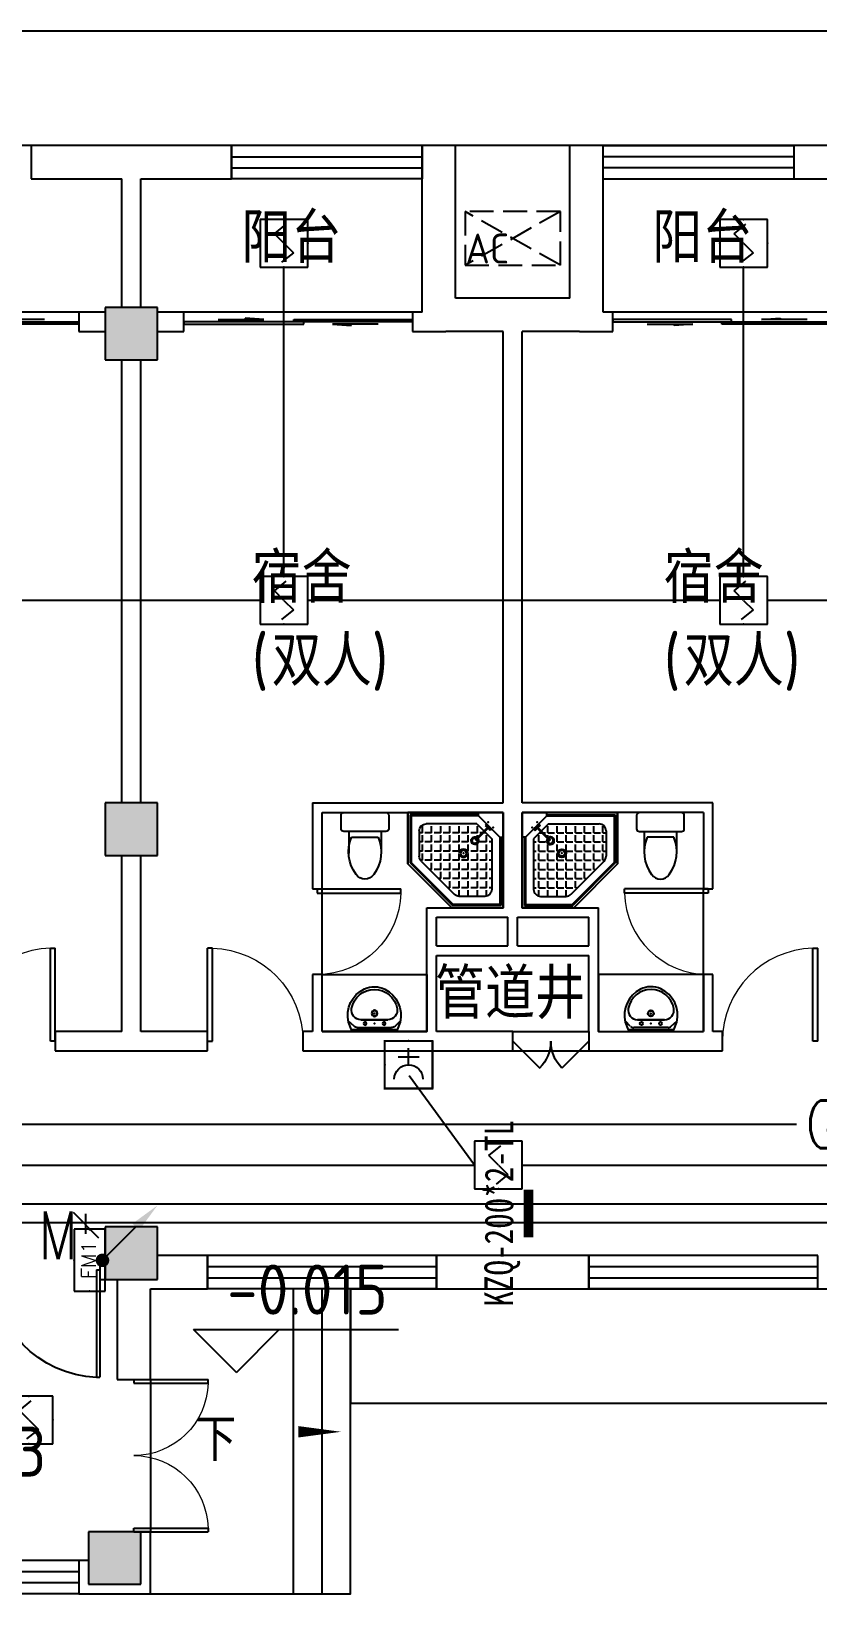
# Model space of a CAD drawing. Extents: x 1725663 to 4653551, y -550461 to 248782.
# Drawn here: x 2301393 to 2309643, y -43388 to -26988 of the extents above; entities that cross this region are included whole.
import ezdxf
from ezdxf.enums import TextEntityAlignment as Align

# ---------------------------------------------------------------- set-up
doc = ezdxf.new("R2010")
doc.units = 0
doc.header["$LTSCALE"] = 1000
doc.linetypes.add('DASH', pattern=[0.35, 0.25, -0.1])
for name, color, linetype in [('0-底图', 7, 'Continuous'), ('A-ANNO-IDEN', 3, 'Continuous'), ('A-ANNO-IDEN-LEVL', 3, 'Continuous'), ('A-ANNO-TXT', 7, 'Continuous'), ('CABLETRAY', 4, 'Continuous'), ('CLAYER', 7, 'Continuous'), ('COLUMN', 255, 'Continuous'), ('DIM-消防', 3, 'Continuous'), ('DOOR_FIRE', 4, 'Continuous'), ('E2-楼梯、坡道', 52, 'Continuous'), ('EQUIP-消防', 3, 'Continuous'), ('GROUND', 2, 'Continuous'), ('LWIRE', 4, 'Continuous'), ('PUB_HATCH', 8, 'Continuous'), ('PUB_TEXT', 7, 'Continuous'), ('WALL', 2, 'Continuous'), ('WINDOW', 4, 'Continuous'), ('WIRE-消防', 1, 'Continuous'), ('WP_F', 1, 'Continuous'), ('抗震支吊架', 2, 'Continuous'), ('洁具', 213, 'Continuous'), ('空调外机', 211, 'Continuous')]:
    doc.layers.add(name, color=color, linetype=linetype)
doc.styles.add('-黑体_T3', font='', dxfattribs={"width": 0.8})
doc.styles.add('_TEL_DIM', font='SIMPLEX', dxfattribs={"width": 0.8, "height": 3.5, "bigfont": 'HZTXT'})
doc.styles.add('HZ', font='rs.shx', dxfattribs={"width": 0.8, "bigfont": 'hztxt.shx'})
doc.styles.add('kzcad', font='', dxfattribs={"width": 0.8})
doc.styles.get("Standard").update_dxf_attribs({"font": 'geniso.shx', "bigfont": 'hztxt.shx'})
doc.styles.get('-黑体_T3').set_extended_font_data('SimHei')
doc.styles.get('kzcad').set_extended_font_data('SimSun')

# ---------------------------------------------------------------- blocks, each defined once
blk = doc.blocks.new('$Equip$00002649')
for p, q in [((-0.5, 0.5), (-0.5, -0.5)), ((0.5, 0.5), (-0.5, 0.5)), ((-0.2, 0.2), (0.05, 0.4)), ((0.5, -0.5), (0.5, 0.5)), ((0, 0), (-0.2, 0.2)), ((0, 0), (0.2, -0.2)), ((0.2, -0.2), (-0.05, -0.4)), ((-0.5, -0.5), (0.5, -0.5))]:
    blk.add_line(p, q)
at = {"const_width": 0.02}
blk.add_lwpolyline([(-0.5, 0.5), (0.5, 0.5), (0.5, -0.5), (-0.5, -0.5), (-0.5, 0.5), (0.5, 0.5)], dxfattribs=at)
for p in [(0, 0.5), (-0.5, 0), (0.5, 0), (0, -0.5)]:
    blk.add_point(p)
at = {"color": 7, "flags": 1}
for tag, height, p in [('A', 0.00002, (0, 0)), ('B', 0.4, (0.762, -0.208))]:
    blk.add_attdef(tag, text='', height=height, dxfattribs=at).set_placement(p, align=Align.MIDDLE_CENTER)
blk = doc.blocks.new('$equip$00002656')
for p, q in [((-0.5, 1), (-0.5, 0)), ((0.5, 1), (-0.5, 1)), ((0.5, 0), (0.5, 1)), ((-0.219, 0.331), (0.222, 0.331)), ((0, 0.5), (0, 0.15)), ((-0.5, 0), (0.5, 0))]:
    blk.add_line(p, q)
at = {"const_width": 0.04}
blk.add_lwpolyline([(-0.5, 1), (0.5, 1), (0.5, 0), (-0.5, 0), (-0.5, 1), (0.5, 1)], dxfattribs=at)
blk.add_arc((0, 0.8), 0.3, 180, 0)
for p in [(0, 1), (-0.5, 0.5), (0.5, 0.5), (0, 0)]:
    blk.add_point(p)
at = {"color": 7, "flags": 1}
for tag, height, p in [('B', 0.4, (0.762, 0.292)), ('A', 0.00002, (0, 0))]:
    blk.add_attdef(tag, text='', height=height, dxfattribs=at).set_placement(p, align=Align.MIDDLE_CENTER)
blk = doc.blocks.new('A$C29581A72')
at = {"layer": 'EQUIP-消防', "xscale": 500, "yscale": 500, "zscale": 500}
blk.add_blockref('$equip$00002656', (358, 98), dxfattribs=at)
at = {"style": 'HZ', "flags": 1}
for tag in ['WHAT', 'SPEC', 'UNIT']:
    blk.add_attdef(tag, (375, 0), '', height=0.001, dxfattribs=at)
blk = doc.blocks.new('1F平面-CAD导入_dwg_Drawing4_t3_dwg_$plan$00001613-474159-1F-927810-1F')
at = {"layer": '洁具'}
for p, q in [((-200, 170), (-430, 170)), ((-30, 250), (-170, 250)), ((-260, -140), (-260, 140)), ((-200, -170), (-200, -220)), ((-170, -250), (-30, -250))]:
    blk.add_line(p, q, dxfattribs=at)
for points in [[(-200, 220), (-200, 170), (-200, -170), (-430, -170)], [(0, -220), (0, 220)]]:
    blk.add_lwpolyline(points, dxfattribs=at)
for centre, radius, start, end in [((-413, -227), 398, 67.4505, 126.6381), ((-170, 220), 30, 90, 180), ((-30, 220), 30, 0, 90), ((-590, 0), 110, 123.4509, 236.5491), ((-413, 227), 398, 233.3619, 292.5495), ((-170, -220), 30, 180, 270), ((-30, -220), 30, 270, 0)]:
    blk.add_arc(centre, radius, start, end, dxfattribs=at)
blk = doc.blocks.new('$lvtry$00000169')
at = {"color": 0}
for p, q in [((259, -36), (259, 0)), ((259, -36), (36, -259)), ((276, -120), (120, -276)), ((144, -151), (291, -298)), ((151, -144), (298, -291)), ((259, -24), (976, -24)), ((259, -36), (964, -36)), ((270, -213), (270, -143)), ((276, -120), (808, -120)), ((366, -213), (366, -143)), ((462, -213), (462, -143)), ((558, -213), (558, -143)), ((655, -213), (655, -143)), ((751, -213), (751, -143)), ((847, -213), (847, -143)), ((964, -36), (976, -24)), ((964, -36), (964, -525)), ((976, -24), (976, -530)), ((36, -259), (0, -259)), ((24, -259), (24, -976)), ((36, -259), (36, -964)), ((120, -276), (120, -808)), ((120, -309), (147, -309)), ((173, -309), (173, -239)), ((173, -309), (243, -309)), ((183, -213), (205, -213)), ((220, -213), (243, -213)), ((270, -213), (340, -213)), ((270, -263), (270, -239)), ((334, -309), (340, -309)), ((366, -213), (436, -213)), ((366, -309), (366, -239)), ((366, -309), (436, -309)), ((462, -213), (532, -213)), ((462, -309), (462, -239)), ((462, -309), (532, -309)), ((558, -213), (628, -213)), ((558, -309), (558, -239)), ((558, -309), (628, -309)), ((655, -213), (725, -213)), ((655, -309), (655, -239)), ((655, -309), (725, -309)), ((751, -213), (821, -213)), ((751, -309), (751, -239)), ((751, -309), (821, -309)), ((847, -213), (880, -213)), ((847, -309), (847, -239)), ((847, -309), (880, -309)), ((880, -192), (880, -460)), ((120, -405), (147, -405)), ((173, -405), (173, -335)), ((173, -405), (243, -405)), ((173, -501), (173, -431)), ((270, -405), (270, -335)), ((270, -405), (340, -405)), ((270, -501), (270, -431)), ((366, -405), (366, -335)), ((366, -405), (379, -405)), ((366, -501), (366, -431)), ((462, -405), (462, -335)), ((462, -405), (532, -405)), ((462, -501), (462, -431)), ((558, -405), (558, -335)), ((558, -405), (628, -405)), ((558, -501), (558, -431)), ((655, -405), (655, -335)), ((655, -405), (725, -405)), ((655, -501), (655, -431)), ((751, -405), (751, -335)), ((751, -405), (821, -405)), ((751, -501), (751, -431)), ((847, -405), (847, -335)), ((847, -405), (880, -405)), ((847, -501), (847, -431)), ((120, -501), (147, -501)), ((120, -598), (147, -598)), ((173, -501), (243, -501)), ((173, -598), (173, -528)), ((173, -598), (243, -598)), ((173, -694), (173, -624)), ((270, -501), (340, -501)), ((270, -598), (270, -528)), ((270, -598), (340, -598)), ((270, -694), (270, -624)), ((366, -501), (436, -501)), ((366, -598), (366, -528)), ((366, -598), (436, -598)), ((366, -694), (366, -624)), ((462, -501), (532, -501)), ((462, -598), (462, -528)), ((462, -598), (532, -598)), ((462, -694), (462, -624)), ((859, -511), (511, -859)), ((964, -525), (525, -964)), ((976, -530), (530, -976)), ((558, -501), (628, -501)), ((558, -598), (558, -528)), ((558, -598), (628, -598)), ((558, -694), (558, -624)), ((655, -501), (725, -501)), ((655, -598), (655, -528)), ((655, -598), (725, -598)), ((655, -694), (655, -624)), ((751, -501), (821, -501)), ((751, -598), (751, -528)), ((751, -598), (773, -598)), ((847, -501), (867, -501)), ((964, -525), (976, -530)), ((120, -694), (147, -694)), ((120, -790), (147, -790)), ((173, -694), (243, -694)), ((173, -790), (173, -720)), ((173, -790), (243, -790)), ((173, -878), (173, -816)), ((270, -694), (340, -694)), ((270, -790), (270, -720)), ((270, -790), (340, -790)), ((270, -880), (270, -816)), ((366, -694), (436, -694)), ((366, -790), (366, -720)), ((366, -790), (436, -790)), ((366, -880), (366, -816)), ((462, -694), (532, -694)), ((462, -790), (462, -720)), ((462, -790), (532, -790)), ((462, -880), (462, -816)), ((558, -694), (628, -694)), ((558, -790), (558, -720)), ((558, -790), (580, -790)), ((655, -694), (676, -694)), ((36, -964), (24, -976)), ((24, -976), (530, -976)), ((36, -964), (525, -964)), ((192, -880), (460, -880)), ((525, -964), (530, -976))]:
    blk.add_line(p, q, dxfattribs=at)
blk.add_lwpolyline([(0, 0), (0, -1000), (540, -1000), (1000, -540), (1000, 0)], close=True)
for points in [[(0, 0), (0, -1000)], [(0, 0), (1000, 0)], [(1000, 0), (1000, -540)], [(136, -190), (148, -178), (132, -162), (121, -174)], [(190, -136), (178, -148), (162, -132), (174, -121)], [(1000, -540), (540, -1000)], [(0, -1000), (540, -1000)]]:
    blk.add_lwpolyline(points, close=True, dxfattribs=at)
for radius in [43.8, 31.1]:
    blk.add_circle((416, -428), radius, dxfattribs=at)
for centre, radius, start, end in [((808, -192), 72, 0, 90), ((296, -296), 40.6, 142.583, 128.4197), ((296, -296), 28.6, 145.828, 125.6599), ((808, -460), 72, 315, 0), ((192, -808), 72, 180, 270), ((460, -808), 72, 270, 315)]:
    blk.add_arc(centre, radius, start, end, dxfattribs=at)
for p in [(103, -156, 0), (156, -102, 0), (416, -428, 0)]:
    blk.add_point(p, dxfattribs=at)
blk = doc.blocks.new('$lvtry$00000178')
at = {"color": 0}
for p, q in [((-238, 0), (238, 0)), ((-214, -36), (-272, -91)), ((-180, -23), (180, -23)), ((-142, -105), (140, -105)), ((140, -105), (-142, -105)), ((216, -37), (268, -91))]:
    blk.add_line(p, q, dxfattribs=at)
blk.add_lwpolyline([(-104, -430, 0.224698), (110, -425, 0.348046), (269, -79), (239, 0), (-241, 0), (-271, -79, 0.356844)], format="xyb", close=True, dxfattribs=at)
for centre, radius in [((-100, -65), 16.3), ((1, -172), 31.6), ((100, -65), 16.3)]:
    blk.add_circle(centre, radius, dxfattribs=at)
at = {"color": 0, "lineweight": 13}
blk.add_circle((1, -172), 23, dxfattribs=at)
at = {"color": 0}
for centre, radius, start, end in [((-142, -205), 100, 90, 190.5602), ((-180, -73), 50, 90, 133.181), ((140, -205), 100, 349.4398, 90), ((180, -73), 50, 44.5607, 90), ((-1, -179), 243, 190.5602, 349.4398)]:
    blk.add_arc(centre, radius, start, end, dxfattribs=at)
for p in [(0, -65), (1, -172)]:
    blk.add_point(p, dxfattribs=at)
blk = doc.blocks.new('A$C70365C93')
at = {"layer": '洁具'}
blk.add_lwpolyline([(-1900, 2300), (-1900, 1700), (-800, 1700), (-800, 2300)], close=True, dxfattribs=at)
blk.add_blockref('$lvtry$00000178', (-1350, 2280), dxfattribs=at)
at = {"layer": '洁具', "rotation": 180}
blk.add_blockref('$lvtry$00000169', (0, 0), dxfattribs=at)
at = {"layer": '洁具', "extrusion": (0, 0, -1), "xscale": -1, "zscale": -1, "rotation": 90}
blk.add_blockref('1F平面-CAD导入_dwg_Drawing4_t3_dwg_$plan$00001613-474159-1F-927810-1F', (1450, 0), dxfattribs=at)
blk = doc.blocks.new('A$Cf5a72a1b')
at = {"layer": '空调外机', "linetype": 'DASH'}
for p, q in [((1000, 563), (0, 0)), ((1000, 0), (0, 563))]:
    blk.add_line(p, q, dxfattribs=at)
blk.add_lwpolyline([(1000, 563), (0, 563), (0, 0), (1000, 0)], close=True, dxfattribs=at)
at = {"layer": 'PUB_TEXT'}
blk.add_text('AC', height=315, dxfattribs=at).set_placement((5, 18))
blk = doc.blocks.new('$DorLib2D$00000116')
at = {"color": 0}
for p, q in [((-0.5, 0), (-0.146, 0.354)), ((0.5, 0), (0.146, 0.354))]:
    blk.add_line(p, q, dxfattribs=at)
for centre, start, end in [((-0.5, 0), 0, 45), ((0.5, 0), 135, 180)]:
    blk.add_arc(centre, 0.5, start, end, dxfattribs=at)
blk = doc.blocks.new('$DorLib2D$00000001')
for p, q in [((0.45, 0.975), (0.5, 0.975)), ((0.45, 0), (0.45, 0.975)), ((0.5, 0), (0.5, 0.975)), ((0.5, 0), (0.45, 0))]:
    blk.add_line(p, q)
at = {"lineweight": 13}
blk.add_arc((0.475, 0), 0.975, 91.4693, 180, dxfattribs=at)
blk = doc.blocks.new('$WINLIB2D$00000001')
at = {"color": 0}
for points in [[(-0.5, 0.5), (-0.5, -0.5)], [(-0.5, 0.5), (0.5, 0.5)], [(0.5, -0.5), (0.5, 0.5)], [(0.5, 0.1667), (-0.5, 0.1667)], [(0.5, -0.1667), (-0.5, -0.1667)], [(-0.5, -0.5), (0.5, -0.5)]]:
    blk.add_lwpolyline(points, dxfattribs=at)
blk = doc.blocks.new('$DorLib2D$00000131')
at = {"color": 0, "linetype": 'Continuous'}
for p, q in [((0.15, 0.125), (0.2319, 0.1973)), ((0.2319, 0.1973), (0.2319, 0.125)), ((-0.5, 0.125), (-0.5, 0)), ((0.0192, 0.125), (-0.5, 0.125)), ((0.0192, 0), (0.0192, 0.125)), ((0.35, 0.125), (0.15, 0.125)), ((-0.5, 0), (0.0192, 0)), ((-0.024, 0), (0.5, 0)), ((-0.024, -0.125), (-0.024, 0)), ((0.5, 0), (0.5, -0.125)), ((-0.35, -0.125), (-0.15, -0.125)), ((-0.2319, -0.1973), (-0.2319, -0.125)), ((-0.15, -0.125), (-0.2319, -0.1973)), ((0.5, -0.125), (-0.024, -0.125))]:
    blk.add_line(p, q, dxfattribs=at)
blk = doc.blocks.new('$DorLib2D$00000225')
at = {"color": 0}
for p, q in [((0.475, -0.001), (0.475, 0.752)), ((0.475, 0.752), (0.5, 0.752)), ((0.5, -0.001), (0.5, 0.752)), ((-0.5, 0), (-0.5, 0.252)), ((-0.475, 0.252), (-0.5, 0.252)), ((-0.475, 0), (-0.475, 0.252)), ((-0.475, 0), (-0.5, 0)), ((0.475, -0.001), (0.5, -0.001))]:
    blk.add_line(p, q, dxfattribs=at)
for centre, radius, start, end in [((0.505, -0.002), 0.755, 92.2493, 179.7238), ((-0.501, 0.003), 0.251, 359.7899, 84.0974)]:
    blk.add_arc(centre, radius, start, end, dxfattribs=at)
blk = doc.blocks.new('$DorLib2D$00000002')
for p, q in [((-0.5, 0), (-0.5, 0.4875)), ((-0.475, 0.4875), (-0.5, 0.4875)), ((-0.475, 0), (-0.475, 0.4875)), ((0.475, 0), (0.475, 0.4875)), ((0.475, 0.4875), (0.5, 0.4875)), ((0.5, 0), (0.5, 0.4875)), ((-0.5, 0), (-0.475, 0)), ((0.5, 0), (0.475, 0))]:
    blk.add_line(p, q)
at = {"lineweight": 13}
for centre, start, end in [((-0.4875, 0), 0, 88.53072), ((0.4875, 0), 91.46928, 180)]:
    blk.add_arc(centre, 0.4875, start, end, dxfattribs=at)
blk = doc.blocks.new('ghj')
at = {"layer": 'PUB_HATCH'}
for points in [[(1513582, 51245.3), (1513032, 51245.3), (1513032, 50695.3), (1513582, 50695.3)], [(1513582, 46045.3), (1513032, 46045.3), (1513032, 45495.3), (1513582, 45495.3)], [(1513582, 41595.3), (1513032, 41595.3), (1513032, 41045.3), (1513582, 41045.3)], [(1513407, 38395.3), (1512857, 38395.3), (1512857, 37845.3), (1513407, 37845.3)]]:
    blk.add_hatch(color=256, dxfattribs=at).paths.add_polyline_path(points)
at = {"layer": 'A-ANNO-IDEN'}
blk.add_lwpolyline([(1514530.7, 39445.3, 0, 0, 0), (1515507, 39445.3, 0, 120, 0), (1515057, 39445.3, 0, 0, 0)], format="xyseb", dxfattribs=at)
at = {"layer": 'A-ANNO-IDEN-LEVL'}
for p, q in [((1514409.1, 40067.8), (1513959.1, 40517.8)), ((1513959.1, 40517.8), (1516110.1, 40517.8)), ((1514409.1, 40067.8), (1514859.1, 40517.8))]:
    blk.add_line(p, q, dxfattribs=at)
at = {"layer": 'COLUMN'}
for p, q in [((1513582, 51245.3), (1513032, 51245.3)), ((1513032, 51245.3), (1513032, 50695.3)), ((1513582, 50695.3), (1513582, 51245.3)), ((1513032, 50695.3), (1513582, 50695.3)), ((1513582, 46045.3), (1513032, 46045.3)), ((1513032, 46045.3), (1513032, 45495.3)), ((1513582, 45495.3), (1513582, 46045.3)), ((1513032, 45495.3), (1513582, 45495.3)), ((1513582, 41595.3), (1513032, 41595.3)), ((1513032, 41595.3), (1513032, 41045.3)), ((1513582, 41045.3), (1513582, 41595.3)), ((1513032, 41045.3), (1513582, 41045.3)), ((1513407, 38395.3), (1512857, 38395.3)), ((1512857, 38395.3), (1512857, 37845.3)), ((1513407, 37845.3), (1513407, 38395.3)), ((1512857, 37845.3), (1513407, 37845.3))]:
    blk.add_line(p, q, dxfattribs=at)
at = {"layer": 'DOOR_FIRE'}
for p, q in [((1517307, 43645.3), (1518107, 43645.3)), ((1517307, 43445.3), (1518107, 43445.3))]:
    blk.add_line(p, q, dxfattribs=at)
at = {"layer": 'E2-楼梯、坡道'}
for points in [[(1513507, 37745.3), (1515007, 37745.3), (1515007, 40945.3)], [(1515007, 37745.3), (1515307, 37745.3), (1515307, 40945.3)], [(1515307, 37745.3), (1515607, 37745.3), (1515607, 40945.3)]]:
    blk.add_lwpolyline(points, dxfattribs=at)
at = {"layer": 'GROUND'}
for p, q in [((1540407, 54145.3), (1495807, 54145.3)), ((1540407, 52945.3), (1497007, 52945.3)), ((1515607, 40945.3), (1515607, 39745.3)), ((1515607, 39745.3), (1589057, 39745.3))]:
    blk.add_line(p, q, dxfattribs=at)
blk.add_lwpolyline([(1515607, 40945.3), (1589057, 40945.3)], dxfattribs=at)
at = {"layer": 'WALL'}
for p, q in [((1513307, 52945.3), (1512257, 52945.3)), ((1512257, 52945.3), (1512257, 52595.3)), ((1514357, 52945.3), (1513307, 52945.3)), ((1514357, 52595.3), (1514357, 52945.3)), ((1516707, 52945.3), (1516357, 52945.3)), ((1516357, 52945.3), (1516357, 52595.3)), ((1516707, 51345.3), (1516707, 52945.3)), ((1517907, 51345.3), (1517907, 52945.3)), ((1518257, 52945.3), (1517907, 52945.3)), ((1518257, 52595.3), (1518257, 52945.3)), ((1521307, 52945.3), (1520257, 52945.3)), ((1520257, 52945.3), (1520257, 52595.3)), ((1512257, 52595.3), (1513207, 52595.3)), ((1513207, 51245.3), (1513207, 52595.3)), ((1513407, 52595.3), (1514357, 52595.3)), ((1513407, 51245.3), (1513407, 52595.3)), ((1516357, 51195.3), (1516357, 52595.3)), ((1518257, 51195.3), (1518257, 52595.3)), ((1520257, 52595.3), (1521207, 52595.3)), ((1517307, 51345.3), (1516707, 51345.3)), ((1517907, 51345.3), (1517307, 51345.3)), ((1513032, 51195.3), (1512757, 51195.3)), ((1512757, 51195.3), (1512757, 50995.3)), ((1513857, 51195.3), (1513582, 51195.3)), ((1513857, 50995.3), (1513857, 51195.3)), ((1516357, 51195.3), (1516257, 51195.3)), ((1516257, 51195.3), (1516257, 50995.3)), ((1518357, 51195.3), (1518257, 51195.3)), ((1518357, 50995.3), (1518357, 51195.3)), ((1512757, 50995.3), (1513032, 50995.3)), ((1513582, 50995.3), (1513857, 50995.3)), ((1516257, 50995.3), (1516607, 50995.3)), ((1517207, 50995.3), (1516607, 50995.3)), ((1517207, 46045.3), (1517207, 50995.3)), ((1518007, 50995.3), (1517407, 50995.3)), ((1517407, 46045.3), (1517407, 50995.3)), ((1518007, 50995.3), (1518357, 50995.3)), ((1513207, 46045.3), (1513207, 50695.3)), ((1513407, 46045.3), (1513407, 50695.3)), ((1515207, 46045.3), (1517207, 46045.3)), ((1515207, 46045.3), (1515207, 45145.3)), ((1515307, 45945.3), (1517207, 45945.3)), ((1515307, 45145.3), (1515307, 45945.3)), ((1517207, 44945.3), (1517207, 45945.3)), ((1519407, 46045.3), (1517407, 46045.3)), ((1517407, 44945.3), (1517407, 45945.3)), ((1519307, 45945.3), (1517407, 45945.3)), ((1519307, 45945.3), (1519307, 45145.3)), ((1519407, 45145.3), (1519407, 46045.3)), ((1513207, 43645.3), (1513207, 45495.3)), ((1513407, 43645.3), (1513407, 45495.3)), ((1515207, 45145.3), (1515307, 45145.3)), ((1519307, 45145.3), (1519407, 45145.3)), ((1516407, 44945.3), (1517207, 44945.3)), ((1516407, 44445.3), (1516407, 44945.3)), ((1517407, 44945.3), (1518207, 44945.3)), ((1518207, 44445.3), (1518207, 44945.3)), ((1516507, 44845.3), (1517257, 44845.3)), ((1516507, 44545.3), (1516507, 44845.3)), ((1517257, 44545.3), (1517257, 44845.3)), ((1517357, 44845.3), (1518107, 44845.3)), ((1517357, 44545.3), (1517357, 44845.3)), ((1518107, 44545.3), (1518107, 44845.3)), ((1516407, 43645.3), (1516407, 44445.3)), ((1516507, 44545.3), (1517257, 44545.3)), ((1516507, 44445.3), (1517307, 44445.3)), ((1516507, 43645.3), (1516507, 44445.3)), ((1517307, 44445.3), (1518107, 44445.3)), ((1517357, 44545.3), (1518107, 44545.3)), ((1518107, 43645.3), (1518107, 44445.3)), ((1518207, 43645.3), (1518207, 44445.3)), ((1515307, 44245.3), (1515207, 44245.3)), ((1515207, 44245.3), (1515207, 43645.3)), ((1515307, 43645.3), (1515307, 44245.3)), ((1519407, 44245.3), (1519307, 44245.3)), ((1519307, 44245.3), (1519307, 43645.3)), ((1519407, 43645.3), (1519407, 44245.3)), ((1513207, 43645.3), (1512507, 43645.3)), ((1512507, 43645.3), (1512507, 43445.3)), ((1514107, 43645.3), (1513407, 43645.3)), ((1514107, 43445.3), (1514107, 43645.3)), ((1515207, 43645.3), (1515107, 43645.3)), ((1515107, 43645.3), (1515107, 43445.3)), ((1515307, 43645.3), (1516407, 43645.3)), ((1517307, 43645.3), (1516507, 43645.3)), ((1517307, 43445.3), (1517307, 43645.3)), ((1518107, 43645.3), (1518107, 43445.3)), ((1518207, 43645.3), (1519307, 43645.3)), ((1519507, 43645.3), (1519407, 43645.3)), ((1519507, 43445.3), (1519507, 43645.3)), ((1512507, 43445.3), (1513307, 43445.3)), ((1513307, 43445.3), (1514107, 43445.3)), ((1515107, 43445.3), (1515207, 43445.3)), ((1515207, 43445.3), (1516407, 43445.3)), ((1516407, 43445.3), (1517307, 43445.3)), ((1518107, 43445.3), (1518207, 43445.3)), ((1518207, 43445.3), (1519407, 43445.3)), ((1519407, 43445.3), (1519507, 43445.3)), ((1513032, 41245.3), (1512977, 41245.3)), ((1512977, 41245.3), (1512977, 41045.3)), ((1514107, 41295.3), (1513582, 41295.3)), ((1514107, 40945.3), (1514107, 41295.3)), ((1518107, 41295.3), (1516507, 41295.3)), ((1516507, 41295.3), (1516507, 40945.3)), ((1518107, 40945.3), (1518107, 41295.3)), ((1512977, 41045.3), (1513032, 41045.3)), ((1513157, 41045.3), (1513157, 39995.3)), ((1513507, 40945.3), (1514107, 40945.3)), ((1513507, 39995.3), (1513507, 40945.3)), ((1516507, 40945.3), (1518107, 40945.3)), ((1513157, 39995.3), (1513507, 39995.3)), ((1513507, 38395.3), (1513407, 38395.3)), ((1513507, 37745.3), (1513507, 38395.3)), ((1512857, 38095.3), (1512757, 38095.3)), ((1512757, 38095.3), (1512757, 37745.3)), ((1512757, 37745.3), (1513507, 37745.3))]:
    blk.add_line(p, q, dxfattribs=at)
at = {"layer": 'WINDOW'}
for p, q in [((1512757, 51195.3), (1510357, 51195.3)), ((1516257, 51195.3), (1513857, 51195.3)), ((1520757, 51195.3), (1518357, 51195.3)), ((1515307, 44245.3), (1515307, 45145.3)), ((1519307, 44245.3), (1519307, 45145.3)), ((1513507, 39995.3), (1513507, 38395.3))]:
    blk.add_line(p, q, dxfattribs=at)
blk.add_blockref('A$Cf5a72a1b', (1516807.5, 51689.1))
at = {"xscale": -1, "rotation": 180}
blk.add_blockref('A$C70365C93', (1517207, 45945.3), dxfattribs=at)
at = {"rotation": 180}
blk.add_blockref('A$C70365C93', (1517407, 45945.3), dxfattribs=at)
at = {"layer": 'DOOR_FIRE', "xscale": 800, "yscale": -800, "zscale": 200}
blk.add_blockref('$DorLib2D$00000116', (1517707, 43545.3), dxfattribs=at)
at = {"layer": 'DOOR_FIRE', "xscale": -1500, "yscale": 1500, "zscale": 200, "rotation": 180}
blk.add_blockref('$DorLib2D$00000225', (1512227, 41145.3), dxfattribs=at)
at = {"layer": 'WINDOW'}
for name, p, xscale, yscale, zscale, rotation in [('$WINLIB2D$00000001', (1515357, 52770.3), 2000, 350, 2000, 180.0000000000061), ('$WINLIB2D$00000001', (1519257, 52770.3), -2000, 350, -2000, 180), ('$DorLib2D$00000131', (1511557, 51095.3), -2400, -200, -2400, 180), ('$DorLib2D$00000131', (1515057, 51095.3), 2400, -200, 2400, 180), ('$DorLib2D$00000131', (1519557, 51095.3), -2400, -200, -2400, 180), ('$DorLib2D$00000001', (1515257, 44695.3), 900, -900, 900, 90), ('$DorLib2D$00000001', (1519357, 44695.3), 900, 900, 900, 90), ('$WINLIB2D$00000001', (1515307, 41120.3), -2400, -350, -2400, 359.9999999999807), ('$WINLIB2D$00000001', (1519307, 41120.3), -2400, -350, -2400, 359.9999999999807), ('$DorLib2D$00000002', (1513332, 39195.3), -1600, 1600, -1600, 270), ('$WINLIB2D$00000001', (1512057, 37920.3), 1400, -350, 1400, 180)]:
    blk.add_blockref(name, p, dxfattribs=dict(at, xscale=xscale, yscale=yscale, zscale=zscale, rotation=rotation))
at = {"layer": 'WINDOW', "yscale": 1000}
for p, xscale, zscale in [((1512007, 43545.3), 1000, 1000), ((1514607, 43545.3), -1000, -1000), ((1520007, 43545.3), 1000, 1000)]:
    blk.add_blockref('$DorLib2D$00000001', p, dxfattribs=dict(at, xscale=xscale, zscale=zscale))
at = {"layer": 'A-ANNO-TXT', "color": 7}
blk.add_text('-0.015', height=525, dxfattribs=at).set_placement((1514310.8, 40675.3))
at = {"layer": 'A-ANNO-TXT', "color": 7, "style": '-黑体_T3', "width": 0.8}
blk.add_text('下', height=394.3, dxfattribs=at).set_placement((1513978, 39182.8))
at = {"layer": 'CLAYER'}
blk.add_text('管道井', height=525, dxfattribs=at).set_placement((1516492.3, 43782.3))
at = {"layer": 'PUB_TEXT'}
for s, p in [('阳台', (1514460.7, 51713.4)), ('阳台', (1518771.3, 51713.4)), ('宿舍', (1514568.4, 48145.6)), ('宿舍', (1518890.6, 48145.6)), ('(', (1514568.4, 47273.5)), ('双人', (1514778.4, 47273.5)), (')', (1515828.4, 47273.5)), ('(', (1518890.6, 47273.5)), ('双人', (1519100.6, 47273.5)), (')', (1520150.6, 47273.5)), ('LT3', (1511371.4, 38973.4))]:
    blk.add_text(s, height=525, dxfattribs=at).set_placement(p)
blk = doc.blocks.new('$equip$00001926')
for p, q in [((0.65, 0.65), (-0.65, 0.65)), ((-0.65, 0.65), (-0.65, 0)), ((0.65, 0), (0.65, 0.65)), ((-0.65, 0), (0.65, 0))]:
    blk.add_line(p, q)
for p in [(0, 0.65), (-0.65, 0.325), (0, 0), (0.65, 0.325)]:
    blk.add_point(p)
at = {"color": 7, "style": '_TEL_DIM'}
blk.add_attdef('$TEXT$', text='', height=0.3, dxfattribs=at).set_placement((0.006, 0.343), align=Align.MIDDLE_CENTER)
at = {"color": 7, "style": '_TEL_DIM', "flags": 1}
blk.add_attdef('A', text='', height=0.00002, dxfattribs=at).set_placement((0, 0), align=Align.MIDDLE_CENTER)
blk = doc.blocks.new('fdsfdg')
for p in [(22068, 21107), (22068, 21107), (22068, 21107), (21743, 20944), (21743, 20944), (21743, 20944), (22393, 20944), (22393, 20944), (22393, 20944), (22068, 20782), (22068, 20782), (22068, 20782)]:
    blk.add_point(p)
at = {"xscale": 500, "yscale": 500, "zscale": 500}
blk.add_blockref('$equip$00001926', (22068, 20782), dxfattribs=at).add_auto_attribs({'$TEXT$': 'FM1'})
at = {"color": 7, "style": '_TEL_DIM', "flags": 1}
for tag in ['REMARK', 'A', 'REMARK', 'A', 'A', 'REMARK']:
    blk.add_attdef(tag, text='', height=0.01, dxfattribs=at).set_placement((22068, 20782), align=Align.MIDDLE_CENTER)
blk = doc.blocks.new('$equip_U$00000187(WIN7-PC-dian)')
for p in [(0, 0.65), (-0.65, 0.325), (0, 0), (0.65, 0.325)]:
    blk.add_point(p)
at = {"xscale": 0.002, "yscale": 0.002, "zscale": 0.002}
blk.add_blockref('fdsfdg', (-44.135, -41.563), dxfattribs=at)
at = {"color": 7, "style": '_TEL_DIM', "flags": 1}
for tag in ['A', 'REMARK']:
    blk.add_attdef(tag, text='', height=0.00002, dxfattribs=at).set_placement((0, 0), align=Align.MIDDLE_CENTER)
blk = doc.blocks.new('$TelecSys$00000079')
for p, q in [((0.7, 0.7), (0, 0)), ((0.104, 0.104), (0.104, 0.104)), ((-0.104, -0.104), (-0.104, -0.104))]:
    blk.add_line(p, q)
at = {"const_width": 0.142}
blk.add_lwpolyline([(-0.071, 0, 1), (0.071, 0, 1)], format="xyb", close=True, dxfattribs=at)
blk.add_solid([(0.63, 0.77), (0.77, 0.63), (1.15, 1.15)])
at = {"width": 0.8, "flags": 9}
blk.add_attdef('A', (0, 0), '', height=0.00002, dxfattribs=at)
blk = doc.blocks.new('$TelecSys$00000111')
blk.add_line((0.268, 0.268), (-0.268, -0.268))
at = {"color": 7, "style": '_TEL_DIM', "width": 0.8}
blk.add_attdef('N', text='', height=1, dxfattribs=at).set_placement((-0.212, 0.579), align=Align.MIDDLE)

msp = doc.modelspace()

# ---------------------------------------------------------------- linework, layer by layer
at = {"layer": 'CABLETRAY'}
for p, q in [((2295405, -39295), (2334264, -39295)), ((2295405, -39295), (2334264, -39295)), ((2334264, -39495), (2295405, -39495)), ((2334264, -39495), (2295405, -39495))]:
    msp.add_line(p, q, dxfattribs=at)
at = {"layer": 'WIRE-消防'}
for p, q in [((2304043, -32711, 4200), (2304043, -29463, 4200)), ((2308865, -32711, 4200), (2308865, -29463, 4200)), ((2303793, -32961, 4200), (2301115, -32961, 4200)), ((2308615, -32961, 4200), (2304293, -32961, 4200)), ((2311793, -32961, 4200), (2309115, -32961, 4200)), ((2306043, -38888, 4200), (2305356, -37950)), ((2309421, -38461), (2297839, -38461)), ((2298543, -38888, 4200), (2306043, -38888, 4200)), ((2306543, -38888, 4200), (2314043, -38888, 4200)), ((2301965, -39563), (2301965, -39401)), ((2301965, -39609), (2301965, -39563))]:
    msp.add_line(p, q, dxfattribs=at)
at = {"layer": '抗震支吊架', "color": 2, "const_width": 100}
msp.add_lwpolyline([(2306608, -39645), (2306608, -39145)], dxfattribs=at)

# ---------------------------------------------------------------- block references
at = {"layer": '0-底图'}
msp.add_blockref('ghj', (789136, -81133), dxfattribs=at)
at = {"layer": 'DIM-消防'}
ref = msp.add_blockref('$TelecSys$00000111', (2301965, -39518), dxfattribs=dict(at, xscale=500, yscale=500, zscale=500, rotation=90))
ref.add_attrib('N', 'M', dxfattribs={"layer": '0', "color": 7, "height": 500, "style": '_TEL_DIM', "width": 0.8}).set_placement((2301675, -39625), align=Align.MIDDLE)
at = {"layer": 'EQUIP-消防', "xscale": 500, "yscale": 500, "zscale": 500}
for p in [(2304043, -29213, 4200), (2308865, -29213, 4200), (2304043, -32961, 4200), (2308865, -32961, 4200), (2306293, -38888, 4200), (2301368, -41563, 4200)]:
    msp.add_blockref('$Equip$00002649', p, dxfattribs=at)
at = {"layer": 'EQUIP-消防', "xscale": 500, "yscale": 500, "zscale": 500, "rotation": 90}
msp.add_blockref('$equip_U$00000187(WIN7-PC-dian)', (2302168, -39888), dxfattribs=at)
at = {"layer": 'LWIRE', "xscale": 500, "yscale": 500, "zscale": 500}
msp.add_blockref('$TelecSys$00000079', (2302140, -39888), dxfattribs=at)
at = {"layer": 'WP_F', "xscale": -1, "rotation": 180}
msp.add_blockref('A$C29581A72', (2304993, -37488), dxfattribs=at)

# ---------------------------------------------------------------- texts
at = {"layer": 'DIM-消防', "style": '_TEL_DIM', "width": 0.8}
msp.add_text('G', height=500, rotation=359.9969, dxfattribs=at).set_placement((2309697, -38461), align=Align.MIDDLE_CENTER)
at = {"layer": '抗震支吊架', "color": 2, "style": 'kzcad', "width": 0.8}
msp.add_text('KZQ-200*2-TL', height=300, rotation=89.8854, dxfattribs=at).set_placement((2306448, -39395), align=Align.CENTER)

doc.saveas('drawing.dxf')
